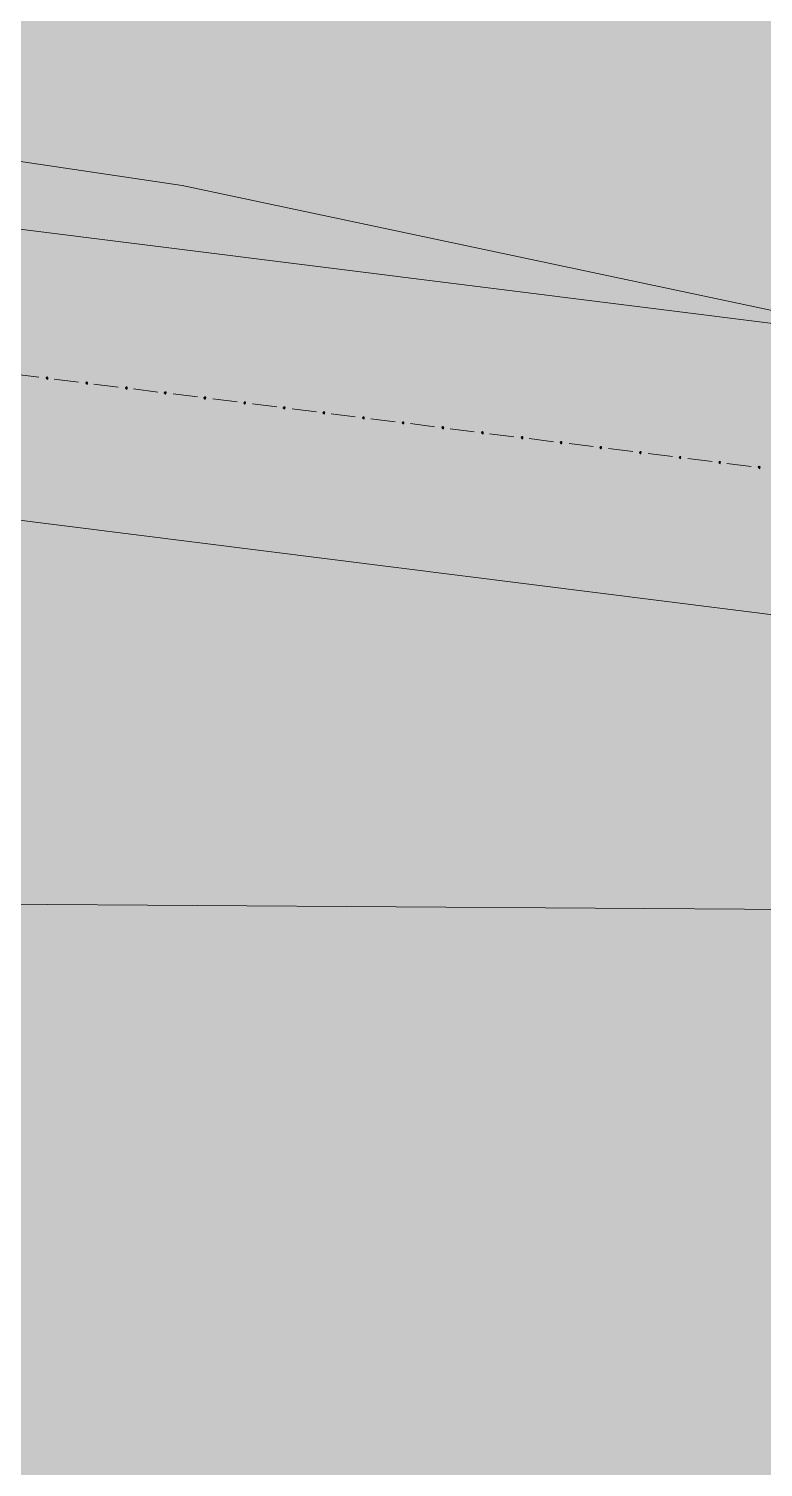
# Model space of a CAD drawing. Header units: metres. Extents: x -4 to 509425, y 7549 to 4732445.
# Drawn here: x 476019.26 to 476026.89, y 4719725.67 to 4719740.6 of the extents above; entities that cross this region are included whole.
import ezdxf

# ---------------------------------------------------------------- set-up
doc = ezdxf.new("R2010")
doc.units = ezdxf.units.M
doc.header["$LTSCALE"] = 0.01
doc.header["$MEASUREMENT"] = 0
doc.layers.get('0').update_dxf_attribs({"lineweight": 0})
doc.layers.add('_SUBESTACIÓN', color=1, linetype='Continuous')
doc.layers.add('SUBESTACION LA VID', color=253, linetype='Continuous')
doc.layers.add('_Yacimiento Arq 100m', color=7, linetype='Continuous', true_color=0xf8991e)

# ---------------------------------------------------------------- blocks, each defined once
blk = doc.blocks.new('A$Cfff6051d')
at = {"layer": 'SUBESTACION LA VID', "transparency": 33554687}
h = blk.add_hatch(color=256, dxfattribs=at)
h.dxf.hatch_style = 2
h.paths.add_polyline_path([(476019.461, 4719736.972), (476019.462, 4719736.981), (476019.453, 4719736.982), (476019.444, 4719736.975), (476019.451, 4719736.965), (476019.46, 4719736.964)])
h = blk.add_hatch(color=256, dxfattribs=at)
h.dxf.hatch_style = 2
h.paths.add_polyline_path([(476019.872, 4719736.921), (476019.873, 4719736.929), (476019.865, 4719736.93), (476019.856, 4719736.923), (476019.863, 4719736.913), (476019.871, 4719736.912)])
h = blk.add_hatch(color=256, dxfattribs=at)
h.dxf.hatch_style = 2
h.paths.add_polyline_path([(476020.284, 4719736.869), (476020.285, 4719736.878), (476020.277, 4719736.879), (476020.267, 4719736.871), (476020.275, 4719736.862), (476020.283, 4719736.861)])
h = blk.add_hatch(color=256, dxfattribs=at)
h.dxf.hatch_style = 2
h.paths.add_polyline_path([(476020.687, 4719736.819), (476020.688, 4719736.827), (476020.68, 4719736.828), (476020.67, 4719736.821), (476020.678, 4719736.811), (476020.686, 4719736.81)])
h = blk.add_hatch(color=256, dxfattribs=at)
h.dxf.hatch_style = 2
h.paths.add_polyline_path([(476021.099, 4719736.767), (476021.1, 4719736.775), (476021.092, 4719736.777), (476021.082, 4719736.769), (476021.089, 4719736.76), (476021.098, 4719736.759)])
h = blk.add_hatch(color=256, dxfattribs=at)
h.dxf.hatch_style = 2
h.paths.add_polyline_path([(476021.51, 4719736.715), (476021.512, 4719736.724), (476021.503, 4719736.725), (476021.494, 4719736.718), (476021.501, 4719736.708), (476021.509, 4719736.707)])
h = blk.add_hatch(color=256, dxfattribs=at)
h.dxf.hatch_style = 2
h.paths.add_polyline_path([(476021.922, 4719736.664), (476021.923, 4719736.672), (476021.915, 4719736.673), (476021.905, 4719736.666), (476021.913, 4719736.657), (476021.921, 4719736.655)])
h = blk.add_hatch(color=256, dxfattribs=at)
h.dxf.hatch_style = 2
h.paths.add_polyline_path([(476022.334, 4719736.612), (476022.335, 4719736.621), (476022.326, 4719736.622), (476022.317, 4719736.614), (476022.324, 4719736.605), (476022.333, 4719736.604)])
h = blk.add_hatch(color=256, dxfattribs=at)
h.dxf.hatch_style = 2
h.paths.add_polyline_path([(476022.745, 4719736.561), (476022.746, 4719736.569), (476022.738, 4719736.57), (476022.729, 4719736.563), (476022.736, 4719736.553), (476022.744, 4719736.552)])
h = blk.add_hatch(color=256, dxfattribs=at)
h.dxf.hatch_style = 2
h.paths.add_polyline_path([(476023.157, 4719736.509), (476023.158, 4719736.517), (476023.15, 4719736.518), (476023.14, 4719736.511), (476023.147, 4719736.502), (476023.156, 4719736.501)])
h = blk.add_hatch(color=256, dxfattribs=at)
h.dxf.hatch_style = 2
h.paths.add_polyline_path([(476023.569, 4719736.457), (476023.57, 4719736.466), (476023.561, 4719736.467), (476023.552, 4719736.46), (476023.559, 4719736.45), (476023.568, 4719736.449)])
h = blk.add_hatch(color=256, dxfattribs=at)
h.dxf.hatch_style = 2
h.paths.add_polyline_path([(476023.98, 4719736.406), (476023.981, 4719736.414), (476023.973, 4719736.415), (476023.963, 4719736.408), (476023.971, 4719736.398), (476023.979, 4719736.397)])
h = blk.add_hatch(color=256, dxfattribs=at)
h.dxf.hatch_style = 2
h.paths.add_polyline_path([(476024.392, 4719736.354), (476024.393, 4719736.363), (476024.384, 4719736.364), (476024.375, 4719736.356), (476024.382, 4719736.347), (476024.391, 4719736.346)])
h = blk.add_hatch(color=256, dxfattribs=at)
h.dxf.hatch_style = 2
h.paths.add_polyline_path([(476024.795, 4719736.304), (476024.796, 4719736.312), (476024.788, 4719736.313), (476024.778, 4719736.306), (476024.786, 4719736.296), (476024.794, 4719736.295)])
h = blk.add_hatch(color=256, dxfattribs=at)
h.dxf.hatch_style = 2
h.paths.add_polyline_path([(476025.207, 4719736.252), (476025.208, 4719736.26), (476025.199, 4719736.262), (476025.19, 4719736.254), (476025.197, 4719736.245), (476025.206, 4719736.244)])
h = blk.add_hatch(color=256, dxfattribs=at)
h.dxf.hatch_style = 2
h.paths.add_polyline_path([(476025.618, 4719736.2), (476025.619, 4719736.209), (476025.611, 4719736.21), (476025.601, 4719736.203), (476025.609, 4719736.193), (476025.617, 4719736.192)])
h = blk.add_hatch(color=256, dxfattribs=at)
h.dxf.hatch_style = 2
h.paths.add_polyline_path([(476026.03, 4719736.149), (476026.031, 4719736.157), (476026.023, 4719736.158), (476026.013, 4719736.151), (476026.02, 4719736.142), (476026.029, 4719736.14)])
h = blk.add_hatch(color=256, dxfattribs=at)
h.dxf.hatch_style = 2
h.paths.add_polyline_path([(476026.441, 4719736.097), (476026.443, 4719736.106), (476026.434, 4719736.107), (476026.425, 4719736.099), (476026.432, 4719736.09), (476026.44, 4719736.089)])
h = blk.add_hatch(color=256, dxfattribs=at)
h.dxf.hatch_style = 2
h.paths.add_polyline_path([(476026.853, 4719736.046), (476026.854, 4719736.054), (476026.846, 4719736.055), (476026.836, 4719736.048), (476026.844, 4719736.038), (476026.852, 4719736.037)])
at = {"layer": 'SUBESTACION LA VID', "lineweight": 15}
for p, q in [((476072.057, 4719731.889), (475974.521, 4719744.117)), ((476071.625, 4719728.922), (475974.148, 4719741.143)), ((476019.368, 4719736.984), (476019.116, 4719737.016)), ((476019.78, 4719736.932), (476019.528, 4719736.964)), ((476020.192, 4719736.881), (476019.94, 4719736.912)), ((476020.603, 4719736.829), (476020.351, 4719736.861)), ((476021.015, 4719736.778), (476020.763, 4719736.809)), ((476021.426, 4719736.726), (476021.174, 4719736.758)), ((476021.838, 4719736.674), (476021.586, 4719736.706)), ((476022.25, 4719736.623), (476021.998, 4719736.654)), ((476022.653, 4719736.572), (476022.401, 4719736.604)), ((476023.065, 4719736.521), (476022.813, 4719736.552)), ((476023.476, 4719736.469), (476023.224, 4719736.501)), ((476023.888, 4719736.417), (476023.636, 4719736.449)), ((476024.299, 4719736.366), (476024.047, 4719736.397)), ((476024.711, 4719736.314), (476024.459, 4719736.346)), ((476025.123, 4719736.263), (476024.871, 4719736.294)), ((476025.534, 4719736.211), (476025.282, 4719736.243)), ((476025.946, 4719736.159), (476025.694, 4719736.191)), ((476026.357, 4719736.108), (476026.105, 4719736.139)), ((476026.761, 4719736.057), (476026.509, 4719736.089))]:
    blk.add_line(p, q, dxfattribs=at)
at = {"layer": 'SUBESTACION LA VID'}
for points in [[(476019.461, 4719736.972), (476019.462, 4719736.981), (476019.453, 4719736.982), (476019.444, 4719736.975), (476019.451, 4719736.965), (476019.46, 4719736.964)], [(476019.872, 4719736.921), (476019.873, 4719736.929), (476019.865, 4719736.93), (476019.856, 4719736.923), (476019.863, 4719736.913), (476019.871, 4719736.912)], [(476020.284, 4719736.869), (476020.285, 4719736.878), (476020.277, 4719736.879), (476020.267, 4719736.871), (476020.275, 4719736.862), (476020.283, 4719736.861)], [(476020.687, 4719736.819), (476020.688, 4719736.827), (476020.68, 4719736.828), (476020.67, 4719736.821), (476020.678, 4719736.811), (476020.686, 4719736.81)], [(476021.099, 4719736.767), (476021.1, 4719736.775), (476021.092, 4719736.777), (476021.082, 4719736.769), (476021.089, 4719736.76), (476021.098, 4719736.759)], [(476021.51, 4719736.715), (476021.512, 4719736.724), (476021.503, 4719736.725), (476021.494, 4719736.718), (476021.501, 4719736.708), (476021.509, 4719736.707)], [(476021.922, 4719736.664), (476021.923, 4719736.672), (476021.915, 4719736.673), (476021.905, 4719736.666), (476021.913, 4719736.657), (476021.921, 4719736.655)], [(476022.334, 4719736.612), (476022.335, 4719736.621), (476022.326, 4719736.622), (476022.317, 4719736.614), (476022.324, 4719736.605), (476022.333, 4719736.604)], [(476022.745, 4719736.561), (476022.746, 4719736.569), (476022.738, 4719736.57), (476022.729, 4719736.563), (476022.736, 4719736.553), (476022.744, 4719736.552)], [(476023.157, 4719736.509), (476023.158, 4719736.517), (476023.15, 4719736.518), (476023.14, 4719736.511), (476023.147, 4719736.502), (476023.156, 4719736.501)], [(476023.569, 4719736.457), (476023.57, 4719736.466), (476023.561, 4719736.467), (476023.552, 4719736.46), (476023.559, 4719736.45), (476023.568, 4719736.449)], [(476023.98, 4719736.406), (476023.981, 4719736.414), (476023.973, 4719736.415), (476023.963, 4719736.408), (476023.971, 4719736.398), (476023.979, 4719736.397)], [(476024.392, 4719736.354), (476024.393, 4719736.363), (476024.384, 4719736.364), (476024.375, 4719736.356), (476024.382, 4719736.347), (476024.391, 4719736.346)], [(476024.795, 4719736.304), (476024.796, 4719736.312), (476024.788, 4719736.313), (476024.778, 4719736.306), (476024.786, 4719736.296), (476024.794, 4719736.295)], [(476025.207, 4719736.252), (476025.208, 4719736.26), (476025.199, 4719736.262), (476025.19, 4719736.254), (476025.197, 4719736.245), (476025.206, 4719736.244)], [(476025.618, 4719736.2), (476025.619, 4719736.209), (476025.611, 4719736.21), (476025.601, 4719736.203), (476025.609, 4719736.193), (476025.617, 4719736.192)], [(476026.03, 4719736.149), (476026.031, 4719736.157), (476026.023, 4719736.158), (476026.013, 4719736.151), (476026.02, 4719736.142), (476026.029, 4719736.14)], [(476026.441, 4719736.097), (476026.443, 4719736.106), (476026.434, 4719736.107), (476026.425, 4719736.099), (476026.432, 4719736.09), (476026.44, 4719736.089)], [(476026.853, 4719736.046), (476026.854, 4719736.054), (476026.846, 4719736.055), (476026.836, 4719736.048), (476026.844, 4719736.038), (476026.852, 4719736.037)]]:
    blk.add_lwpolyline(points, close=True, dxfattribs=at)
at = {"layer": 'SUBESTACION LA VID', "lineweight": 0}
for points in [[(476019.461, 4719736.972), (476019.462, 4719736.981), (476019.453, 4719736.982), (476019.444, 4719736.975), (476019.451, 4719736.965), (476019.46, 4719736.964)], [(476019.872, 4719736.921), (476019.873, 4719736.929), (476019.865, 4719736.93), (476019.856, 4719736.923), (476019.863, 4719736.913), (476019.871, 4719736.912)], [(476020.284, 4719736.869), (476020.285, 4719736.878), (476020.277, 4719736.879), (476020.267, 4719736.871), (476020.275, 4719736.862), (476020.283, 4719736.861)], [(476020.687, 4719736.819), (476020.688, 4719736.827), (476020.68, 4719736.828), (476020.67, 4719736.821), (476020.678, 4719736.811), (476020.686, 4719736.81)], [(476021.099, 4719736.767), (476021.1, 4719736.775), (476021.092, 4719736.777), (476021.082, 4719736.769), (476021.089, 4719736.76), (476021.098, 4719736.759)], [(476021.51, 4719736.715), (476021.512, 4719736.724), (476021.503, 4719736.725), (476021.494, 4719736.718), (476021.501, 4719736.708), (476021.509, 4719736.707)], [(476021.922, 4719736.664), (476021.923, 4719736.672), (476021.915, 4719736.673), (476021.905, 4719736.666), (476021.913, 4719736.657), (476021.921, 4719736.655)], [(476022.334, 4719736.612), (476022.335, 4719736.621), (476022.326, 4719736.622), (476022.317, 4719736.614), (476022.324, 4719736.605), (476022.333, 4719736.604)], [(476022.745, 4719736.561), (476022.746, 4719736.569), (476022.738, 4719736.57), (476022.729, 4719736.563), (476022.736, 4719736.553), (476022.744, 4719736.552)], [(476023.157, 4719736.509), (476023.158, 4719736.517), (476023.15, 4719736.518), (476023.14, 4719736.511), (476023.147, 4719736.502), (476023.156, 4719736.501)], [(476023.569, 4719736.457), (476023.57, 4719736.466), (476023.561, 4719736.467), (476023.552, 4719736.46), (476023.559, 4719736.45), (476023.568, 4719736.449)], [(476023.98, 4719736.406), (476023.981, 4719736.414), (476023.973, 4719736.415), (476023.963, 4719736.408), (476023.971, 4719736.398), (476023.979, 4719736.397)], [(476024.392, 4719736.354), (476024.393, 4719736.363), (476024.384, 4719736.364), (476024.375, 4719736.356), (476024.382, 4719736.347), (476024.391, 4719736.346)], [(476024.795, 4719736.304), (476024.796, 4719736.312), (476024.788, 4719736.313), (476024.778, 4719736.306), (476024.786, 4719736.296), (476024.794, 4719736.295)], [(476025.207, 4719736.252), (476025.208, 4719736.26), (476025.199, 4719736.262), (476025.19, 4719736.254), (476025.197, 4719736.245), (476025.206, 4719736.244)], [(476025.618, 4719736.2), (476025.619, 4719736.209), (476025.611, 4719736.21), (476025.601, 4719736.203), (476025.609, 4719736.193), (476025.617, 4719736.192)], [(476026.03, 4719736.149), (476026.031, 4719736.157), (476026.023, 4719736.158), (476026.013, 4719736.151), (476026.02, 4719736.142), (476026.029, 4719736.14)], [(476026.441, 4719736.097), (476026.443, 4719736.106), (476026.434, 4719736.107), (476026.425, 4719736.099), (476026.432, 4719736.09), (476026.44, 4719736.089)], [(476026.853, 4719736.046), (476026.854, 4719736.054), (476026.846, 4719736.055), (476026.836, 4719736.048), (476026.844, 4719736.038), (476026.852, 4719736.037)]]:
    blk.add_lwpolyline(points, close=True, dxfattribs=at)

msp = doc.modelspace()

# ---------------------------------------------------------------- hatches: boundary and pattern name
at = {"layer": '_SUBESTACIÓN', "transparency": 33554559}
h = msp.add_hatch(color=1, dxfattribs=at)
h.dxf.hatch_style = 1
h.paths.add_polyline_path([(475968.64, 4719805.825), (476089.939, 4719790.615), (476078.169, 4719696.74), (475956.869, 4719711.95)])

# ---------------------------------------------------------------- linework, layer by layer
at = {"color": 5}
msp.add_lwpolyline([(490840.266, 4717243.146), (484895.504, 4717739.237), (483607.637, 4717664), (483465.041, 4717952.185), (479025.126, 4718116.267), (478713.772, 4718728.814), (478509.323, 4719542.064), (477889.601, 4719719.27), (475567.498, 4719734.471), (475570.116, 4720134.463), (477885.142, 4720119.308), (481205.446, 4721268.321)], dxfattribs=at)
at = {"layer": '_Yacimiento Arq 100m', "lineweight": 0}
msp.add_lwpolyline([(475857.323, 4719732.574), (475862.889, 4719734.552), (475873.912, 4719737.63), (475886.156, 4719740.048), (475900.644, 4719741.52), (475914.201, 4719741.678), (475924.152, 4719741.201), (475938.327, 4719740.155), (475940.049, 4719740.114), (475943.445, 4719740.176), (475967.838, 4719741.494), (475980.59, 4719741.918), (475995.228, 4719741.743), (476009.806, 4719740.601), (476020.856, 4719738.972), (476031.614, 4719736.694), (476042.721, 4719733.511), (476048.584, 4719731.322)], dxfattribs=at)

# ---------------------------------------------------------------- block references
at = {"linetype": 'Continuous'}
msp.add_blockref('A$Cfff6051d', (0, 0), dxfattribs=at)

doc.saveas('drawing.dxf')
